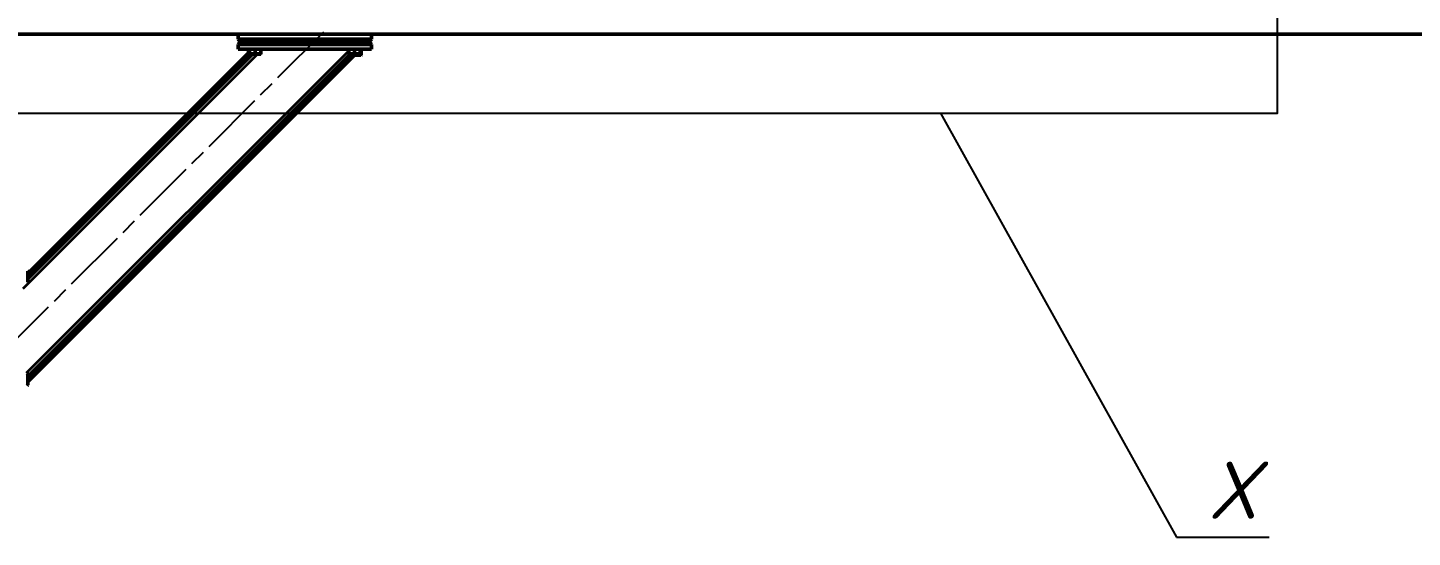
# Model space of a CAD drawing. Header units: millimetres. Extents: x 0 to 25230, y 0 to 17820.
# Drawn here: x 12933 to 16564, y 12158 to 13495 of the extents above; entities that cross this region are included whole.
import ezdxf

# ---------------------------------------------------------------- set-up
doc = ezdxf.new("R2010")
doc.units = ezdxf.units.MM
doc.header["$LTSCALE"] = 30
doc.linetypes.add('CHAIN', pattern=[0.7087, 0.4724, -0.0591, 0.1181, -0.0591])
for name, color, linetype, lineweight in [('Видимые тонкие (ГОСТ)', 7, 'Continuous', 35), ('Видимый контур (ГОСТ)', 7, 'Continuous', 50), ('Граница выносного элемента (ГОСТ)', 7, 'Continuous', 25), ('Осевая линия (ГОСТ)', 7, 'Continuous', 25)]:
    doc.layers.add(name, color=color, linetype=linetype, lineweight=lineweight)
doc.styles.add('Увеличенный текст (ГОСТ)', font='GOST Common Italic.ttf')

# ---------------------------------------------------------------- blocks, each defined once
blk = doc.blocks.new('2dDetail7')
at = {"layer": 'Граница выносного элемента (ГОСТ)'}
for p, q in [((510.88, 442.35), (531.5, 405.28)), ((531.5, 405.28), (539.62, 405.28))]:
    blk.add_line(p, q, dxfattribs=at)
at = {"layer": 'Граница выносного элемента (ГОСТ)', "flags": 128}
blk.add_lwpolyline([(318.84, 442.35), (540.33, 442.35), (540.33, 462.83), (318.84, 462.83), (318.84, 442.35)], dxfattribs=at)
at = {"layer": 'Граница выносного элемента (ГОСТ)', "insert": (534.57, 406.9), "char_height": 5, "attachment_point": 7, "style": 'Увеличенный текст (ГОСТ)'}
blk.add_mtext('Х', dxfattribs=at)

msp = doc.modelspace()

# ---------------------------------------------------------------- linework, layer by layer
at = {"layer": 'Видимые тонкие (ГОСТ)'}
for p, q in [((12929.5368, 12589.2469), (13774.5679, 13434.278)), ((13544.5679, 13434.7948), (13547.7716, 13437.9985)), ((12920.5679, 12810.7948), (13535.2716, 13425.4985)), ((12933.0679, 12844.508), (13514.5679, 13426.008)), ((12933.0679, 12571.5648), (13787.0016, 13425.4985))]:
    msp.add_line(p, q, dxfattribs=at)
at = {"layer": 'Видимый контур (ГОСТ)'}
for p, q in [((9222.5679, 13477.9985), (17474.5679, 13477.9985)), ((13484.5679, 13464.9985), (13484.5679, 13477.9985)), ((13484.5679, 13477.9985), (13834.5679, 13477.9985)), ((13834.5679, 13464.9985), (13834.5679, 13477.9985)), ((13834.5679, 13464.9985), (13484.5679, 13464.9985)), ((13484.5679, 13464.9985), (13491.5679, 13457.9985)), ((13491.5679, 13457.9985), (13484.5679, 13450.9985)), ((13484.5679, 13450.9985), (13834.5679, 13450.9985)), ((13484.5679, 13450.9985), (13484.5679, 13437.9985)), ((13834.5679, 13437.9985), (13484.5679, 13437.9985)), ((13827.5679, 13457.9985), (13491.5679, 13457.9985)), ((13491.5679, 13457.9985), (13827.5679, 13457.9985)), ((13511.5679, 13427.9577), (13511.5679, 13437.9985)), ((13514.5679, 13427.2712), (13514.5679, 13437.9985)), ((13529.5679, 13427.2712), (13529.5679, 13437.9985)), ((13544.5679, 13427.2712), (13544.5679, 13437.9985)), ((13774.5679, 13427.2712), (13774.5679, 13437.9985)), ((13789.5679, 13427.2712), (13789.5679, 13437.9985)), ((13804.5679, 13427.2712), (13804.5679, 13437.9985)), ((13807.5679, 13425.1258), (13807.5679, 13437.9985)), ((13827.5679, 13457.9985), (13834.5679, 13464.9985)), ((13827.5679, 13457.9985), (13834.5679, 13450.9985)), ((13834.5679, 13450.9985), (13834.5679, 13437.9985)), ((12933.0679, 12849.4577), (13514.5679, 13430.9577)), ((12933.0679, 12566.615), (13791.9514, 13425.4985)), ((12933.0679, 12579.3429), (13779.2234, 13425.4985)), ((12933.0679, 12836.7298), (13521.8366, 13425.4985)), ((13514.5679, 13427.2712), (13514.5679, 13425.9315)), ((13515.3179, 13425.4985), (13514.5679, 13425.9315)), ((13543.8179, 13425.4985), (13515.3179, 13425.4985)), ((13543.8179, 13425.4985), (13544.5679, 13425.9315)), ((13544.5679, 13425.9315), (13544.5679, 13427.2712)), ((13774.5679, 13427.2712), (13774.5679, 13425.9315)), ((13775.3179, 13425.4985), (13774.5679, 13425.9315)), ((13803.8179, 13425.4985), (13775.3179, 13425.4985)), ((13806.6679, 13422.9985), (13789.4514, 13422.9985)), ((13803.8179, 13425.4985), (13804.5679, 13425.9315)), ((13804.5679, 13425.9315), (13804.5679, 13427.2712)), ((13806.6679, 13422.9985), (13807.5679, 13423.5181)), ((13807.5679, 13423.5181), (13807.5679, 13425.1258)), ((12933.0679, 12856.2485), (12932.6349, 12856.9985)), ((12933.0679, 12856.2485), (12933.0679, 12827.7485)), ((12933.0679, 12827.7485), (12932.6349, 12826.9985)), ((12933.0679, 12586.2485), (12931.7573, 12588.5185)), ((12933.0679, 12586.2485), (12933.0679, 12557.7485)), ((12933.0679, 12557.7485), (12931.7573, 12555.4785))]:
    msp.add_line(p, q, dxfattribs=at)
for points, weights in [([(13529.5679, 13427.2712), (13522.0679, 13424.7712), (13514.5679, 13427.2712)], [1.16025403784, 1.33974596216, 1.16025403784]), ([(13544.5679, 13427.2712), (13537.0679, 13424.7712), (13529.5679, 13427.2712)], [1.16025403784, 1.33974596216, 1.16025403784]), ([(13789.5679, 13427.2712), (13782.0679, 13424.7712), (13774.5679, 13427.2712)], [1.16025403784, 1.33974596216, 1.16025403784]), ([(13804.5679, 13427.2712), (13797.0679, 13424.7712), (13789.5679, 13427.2712)], [1.16025403784, 1.33974596216, 1.16025403784]), ([(13807.5679, 13425.1258), (13799.1677, 13422.3257), (13791.1015, 13424.6486)], [1.16025403784, 1.32607383053, 1.18551545326])]:
    msp.add_rational_spline(points, weights, degree=2, dxfattribs=at)
at = {"layer": 'Осевая линия (ГОСТ)', "linetype": 'CHAIN', "ltscale": 11.993792}
msp.add_line((12867.5349, 12642.5034), (13716.063, 13491.0315), dxfattribs=at)

# ---------------------------------------------------------------- block references
at = {"layer": 'Граница выносного элемента (ГОСТ)', "xscale": 30, "yscale": 30, "zscale": 30}
msp.add_blockref('2dDetail7', (0, 0), dxfattribs=at)

doc.saveas('drawing.dxf')
